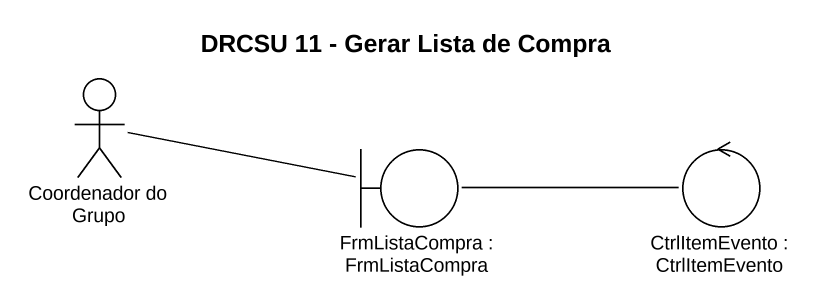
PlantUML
@startuml
title DRCSU 11 - Gerar Lista de Compra
actor "Coordenador do Grupo" as Coordenador_do_Grupo
boundary "FrmListaCompra : FrmListaCompra" as FrmListaCompra
control "CtrlItemEvento : CtrlItemEvento" as CtrlItemEvento
Coordenador_do_Grupo -right- FrmListaCompra
FrmListaCompra -right- CtrlItemEvento
@enduml
